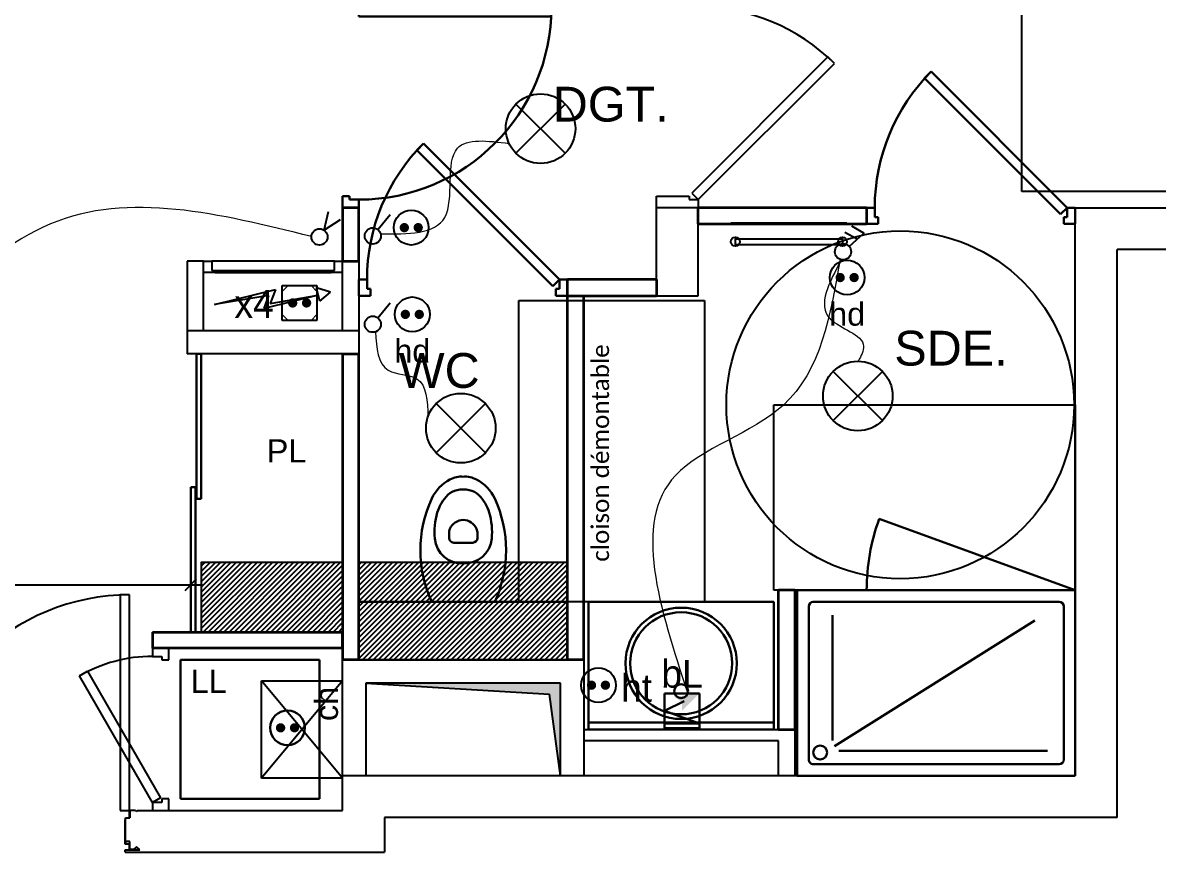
# Model space of a CAD drawing. Header units: centimetres. Extents: x -1838 to 162, y -111 to 1332.
# Drawn here: x -1062.5 to -572.7, y 398.4 to 756.2 of the extents above; entities that cross this region are included whole.
import ezdxf

# ---------------------------------------------------------------- set-up
doc = ezdxf.new("R2010")
doc.units = ezdxf.units.CM
for name, color, linetype, lineweight in [('CHAUFFAGE_CHAUFFAGE_MOD', 102, 'Continuous', 25), ('CLOISONS_CLOISONS70_MOD', 114, 'Continuous', 35), ('COTATIONS_COTATIONS_MOD', 7, 'Continuous', 35), ('ELECTRICITE_INTERDOUBLE_MOD', 102, 'Continuous', 25), ('ELECTRICITE_INTERSIMPLE_MOD', 102, 'Continuous', 25), ('ELECTRICITE_INTERVV_MOD', 102, 'Continuous', 25), ('ELECTRICITE_LIAISONS_MOD', 102, 'Continuous', 25), ('ELECTRICITE_LUM_MOD', 102, 'Continuous', 25), ('ELECTRICITE_PRISES16A_MOD', 102, 'Continuous', 25), ('ELECTRICITE_PRISES16AHT_MOD', 102, 'Continuous', 25), ('FDPLAN_FDPLAN_FIX', 8, 'Continuous', 25), ('MENUISERIES_PORTES_MOD', 114, 'Continuous', 30), ('PLACARDS_PLACARDS_100150_MOD', 114, 'Continuous', 30), ('PLOMBERIE_BAC_80x120_MOD', 114, 'Continuous', 30), ('PLOMBERIE_LL_MOD', 114, 'Continuous', 30), ('PLOMBERIE_MEUBLEVASQUE_MOD', 114, 'Continuous', 30), ('PLOMBERIE_WC_MOD', 114, 'Continuous', 30)]:
    doc.layers.add(name, color=color, linetype=linetype, lineweight=lineweight)
doc.layers.add('ELECTRICITE_PRISE16AHAND_MOD', color=102, linetype='Continuous')
doc.layers.add('PLACARDS_PLACARDS_0100_MOD', color=114, linetype='Continuous')
doc.styles.add('Arial', font='arial.ttf', dxfattribs={"height": 10})
doc.styles.add('Arial_1', font='arial.ttf', dxfattribs={"height": 7.5})
doc.styles.add('Calibri', font='calibri.ttf', dxfattribs={"height": 7.5})
doc.styles.add('prlm-elec-cfo', font='comic.ttf', dxfattribs={"height": 0.12})
doc.styles.add('Trebuchet MS', font='trebuc.ttf', dxfattribs={"height": 10})
doc.dimstyles.new('Cotes_linéaires_6', dxfattribs={"dimscale": 30.48, "dimtxt": 0.103095, "dimasz": 0.164042, "dimexe": 0.164042, "dimexo": 0.0625, "dimgap": 0.016404, "dimtad": 1, "dimdec": 0, "dimlfac": 100, "dimzin": 0, "dimdsep": 46, "dimtxsty": 'Trebuchet MS', "dimblk1": 'OBLIQUE', "dimblk2": 'OBLIQUE', "dimsah": 1, "dimcen": 0.09, "dimdle": 0.164042, "dimazin": 0, "dimtfac": 1, "dimtdec": 4, "dimtix": 1, "dimtmove": 0, "dimatfit": 3, "dimfxl": 1, "dimtvp": 1, "dimtolj": 1, "dimtzin": 0, "dimarcsym": 0})

# ---------------------------------------------------------------- blocks, each defined once
blk = doc.blocks.new('HB-Simple - 930 x 2040 mm-902464-A_B-Niveau 1 - 1_50')
at = {"layer": 'FDPLAN_FDPLAN_FIX'}
for p, q in [((0.425, 1.02), (0.425, 0.09)), ((0.465, 1.02), (0.425, 1.02)), ((0.465, 0.09), (0.465, 1.02)), ((-0.4665, 0.09), (-0.4655, 0.09)), ((-0.4655, 0.09), (-0.465, 0.089)), ((-0.465, 0.089), (-0.465, 0.058)), ((-0.4485, 0.05), (-0.4475, 0.05)), ((-0.4475, 0.05), (-0.4465, 0.049)), ((-0.4465, 0.049), (-0.4465, -0.054)), ((0.425, 0.09), (0.465, 0.09)), ((0.4465, 0.049), (0.4475, 0.05)), ((0.4465, -0.054), (0.4465, 0.049)), ((0.4475, 0.05), (0.4485, 0.05)), ((0.465, 0.089), (0.4655, 0.09)), ((0.465, 0.058), (0.465, 0.089)), ((0.4655, 0.09), (0.4665, 0.09)), ((-0.4485, -0.053), (-0.4485, -0.043)), ((0.4485, -0.043), (0.4485, -0.053)), ((-0.4995, -0.08), (-0.4955, -0.076)), ((-0.4955, -0.078), (-0.4975, -0.08)), ((-0.4955, -0.076), (-0.4915, -0.08)), ((-0.4935, -0.08), (-0.4955, -0.078)), ((-0.4665, -0.053), (-0.4485, -0.053)), ((-0.4665, -0.08), (-0.4665, -0.078)), ((-0.465, -0.055), (-0.465, -0.08)), ((-0.4475, -0.055), (-0.465, -0.055)), ((-0.4465, -0.054), (-0.4475, -0.055)), ((0.4475, -0.055), (0.4465, -0.054)), ((0.465, -0.055), (0.4475, -0.055)), ((0.4485, -0.053), (0.4665, -0.053)), ((0.465, -0.08), (0.465, -0.055)), ((0.4665, -0.078), (0.4665, -0.08)), ((0.4915, -0.08), (0.4955, -0.076)), ((0.4955, -0.078), (0.4935, -0.08)), ((0.4955, -0.076), (0.4995, -0.08)), ((0.4975, -0.08), (0.4955, -0.078))]:
    blk.add_line(p, q, dxfattribs=at)
blk.add_arc((0.465, 0.09), 0.93, 90, 180.0308, dxfattribs=at)
blk = doc.blocks.new('DOUCHE 80x120cm - DOUCHE 80x120cm-2628992-A_B-Niveau 1 - 1_50')
for p, q in [((0, 1.2), (-0.3078, 0.3543)), ((0, 0), (0, 1.2)), ((0, 1.2), (0.8, 1.2)), ((0.8, 0), (0.8, 1.2)), ((0.05, 0.07), (0.05, 1.13)), ((0.07, 1.15), (0.73, 1.15)), ((0.75, 1.13), (0.75, 0.07)), ((0.6919, 1.08), (0.6919, 0.18)), ((0.1303, 1.0256), (0.6725, 0.1616)), ((0.1076, 0.1522), (0.6476, 0.1522)), ((0.73, 0.05), (0.07, 0.05)), ((0.8, 0), (0, 0))]:
    blk.add_line(p, q)
blk.add_circle((0.6999, 0.0996), 0.03)
for centre, radius, start, end in [((0.07, 1.13), 0.02, 90, 180), ((0.73, 1.13), 0.02, 0, 90), ((0, 1.2), 0.9, 250, 270), ((0.07, 0.07), 0.02, 180, 270), ((0.73, 0.07), 0.02, 270, 0)]:
    blk.add_arc(centre, radius, start, end)
blk = doc.blocks.new('LIT PMR 90 - LIT PMR 90-V1-A_B-Niveau 1 - 1_50')
for p, q in [((0.9, 1.9), (0.9, 3.1)), ((0.9, 3.1), (2.3, 3.1)), ((2.3, 1.9), (2.3, 3.1)), ((0, 0), (0, 1.9)), ((0, 1.9), (0.9, 1.9)), ((0.9, 1.9), (2.3, 1.9)), ((0.9, 1.9), (0.9, 0)), ((2.3, 1.9), (3.2, 1.9)), ((2.3, 1.9), (2.3, 0)), ((3.2, 1.9), (3.2, 0)), ((0.9, 0.3), (1.9289, 0.5)), ((2.3, 0.3), (1.9289, 0.5)), ((0.9, 0.3), (2.3, 0.3)), ((0, 0), (3.2, 0))]:
    blk.add_line(p, q)
blk = doc.blocks.new('LAVABO - LAVABO-970482-A_B-Niveau 1 - 1_50')
at = {"layer": 'PLOMBERIE_MEUBLEVASQUE_MOD'}
for p, q in [((0, 0), (0, 0.55)), ((0, 0.55), (0.8, 0.55)), ((0.8, 0.55), (0.8, 0)), ((0.8, 0.03), (0, 0.03)), ((0.8, 0), (0, 0))]:
    blk.add_line(p, q, dxfattribs=at)
for centre, radius in [((0.4, 0.285), 0.24), ((0.4, 0.285), 0.22), ((0.4, 0.165), 0.03)]:
    blk.add_circle(centre, radius, dxfattribs=at)
blk = doc.blocks.new('PMR Giration - PMR Giration-978195-A_B-Niveau 1 - 1_50')
at = {"layer": 'FDPLAN_FDPLAN_FIX'}
blk.add_circle((0, 0), 0.75, dxfattribs=at)
blk = doc.blocks.new('PMR Zone 80x130 - PMR Zone 80x130-V8-A_B-Niveau 1 - 1_50')
at = {"layer": 'FDPLAN_FDPLAN_FIX'}
for p, q in [((0, 0), (0, 1.3)), ((0, 1.3), (0.8, 1.3)), ((0.8, 1.3), (0.8, 0)), ((0.8, 0), (0, 0))]:
    blk.add_line(p, q, dxfattribs=at)
blk = doc.blocks.new('Int_ Simple - PP _0_83m x 2_04m_-986956-A_B-Niveau 1 - 1_50')
at = {"layer": 'MENUISERIES_PORTES_MOD'}
for p, q in [((-0.2069, 0.6219), (-0.2352, 0.5936)), ((-0.2352, 0.5936), (0.3517, 0.0067)), ((0.38, 0.035), (-0.2069, 0.6219)), ((-0.485, 0.035), (-0.45, 0.035)), ((-0.485, 0.035), (-0.485, -0.035)), ((-0.45, 0.035), (-0.45, -0.005)), ((0.3517, 0.0067), (0.38, 0.035)), ((0.38, 0.035), (0.415, 0.035)), ((0.38, -0.005), (0.38, 0.035)), ((0.415, 0.035), (0.415, -0.035)), ((-0.435, -0.035), (-0.485, -0.035)), ((-0.45, -0.005), (-0.435, -0.005)), ((-0.435, -0.005), (-0.435, -0.035)), ((0.365, -0.005), (0.38, -0.005)), ((0.365, -0.035), (0.365, -0.005)), ((0.415, -0.035), (0.365, -0.035))]:
    blk.add_line(p, q, dxfattribs=at)
blk.add_arc((0.38, 0.035), 0.83, 135, 179.9999, dxfattribs=at)
blk = doc.blocks.new('Int_ Simple - PP _0_83m x 2_04m_-986704-A_B-Niveau 1 - 1_50')
at = {"layer": 'MENUISERIES_PORTES_MOD'}
for p, q in [((-0.435, 0.035), (-0.485, 0.035)), ((-0.485, 0.035), (-0.485, -0.035)), ((-0.45, -0.035), (-0.45, 0.005)), ((-0.45, 0.005), (-0.435, 0.005)), ((-0.435, 0.005), (-0.435, 0.035)), ((0.415, 0.035), (0.365, 0.035)), ((0.365, 0.035), (0.365, 0.005)), ((0.365, 0.005), (0.38, 0.005)), ((0.38, 0.005), (0.38, -0.035)), ((0.415, 0.035), (0.415, -0.035)), ((-0.485, -0.035), (-0.45, -0.035)), ((0.38, -0.035), (0.34, -0.035)), ((0.34, -0.865), (0.34, -0.035)), ((0.38, -0.035), (0.38, -0.865)), ((0.38, -0.035), (0.415, -0.035)), ((0.38, -0.865), (0.34, -0.865))]:
    blk.add_line(p, q, dxfattribs=at)
blk.add_arc((0.38, -0.035), 0.83, 180, 270, dxfattribs=at)
blk = doc.blocks.new('CHAUDIERE - CHAUDIERE-2895187-A_B-Niveau 1 - 1_50')
at = {"layer": 'FDPLAN_FDPLAN_FIX'}
for p, q in [((0.42, 0.35), (0, 0)), ((0, 0.35), (0.42, 0)), ((0, 0), (0, 0.35)), ((0.42, 0.35), (0, 0.35)), ((0.42, 0.35), (0.42, 0)), ((0.42, 0), (0, 0))]:
    blk.add_line(p, q, dxfattribs=at)
blk = doc.blocks.new('MODULE CUISINE - MODULE CUISINE-2481155-A_B-Niveau 1 - 1_50')
at = {"layer": 'PLOMBERIE_LL_MOD'}
for p, q in [((0, 0), (0, 0.6)), ((0, 0.6), (0.6, 0.6)), ((0.6, 0.6), (0.6, 0)), ((0.6, 0), (0, 0))]:
    blk.add_line(p, q, dxfattribs=at)
at = {"layer": 'PLOMBERIE_LL_MOD', "const_width": 0.02}
for points in [[(0.4223, 0.3068, 1), (0.4423, 0.3068, 1)], [(0.4823, 0.3068, 1), (0.5023, 0.3068, 1)]]:
    blk.add_lwpolyline(points, format="xyb", close=True, dxfattribs=at)
at = {"layer": 'PLOMBERIE_LL_MOD'}
blk.add_circle((0.4623, 0.3068), 0.075, dxfattribs=at)
blk = doc.blocks.new('Int_ Simple1 - PP-1369620-A_B-Niveau 1 - 1_50')
at = {"layer": 'PLACARDS_PLACARDS_0100_MOD'}
for p, q in [((-0.335, 0.035), (-0.385, 0.035)), ((-0.35, -0.035), (-0.35, 0.005)), ((-0.35, 0.005), (-0.335, 0.005)), ((-0.335, 0.005), (-0.335, 0.035)), ((0.315, 0.035), (0.265, 0.035)), ((0.265, 0.035), (0.265, 0.005)), ((0.265, 0.005), (0.28, 0.005)), ((0.28, 0.005), (0.28, -0.035)), ((-0.385, -0.035), (-0.35, -0.035)), ((-0.2856, -0.3154), (0.26, -0.0004)), ((0.28, -0.035), (-0.2656, -0.35)), ((0.26, -0.0004), (0.28, -0.035)), ((0.28, -0.035), (0.315, -0.035)), ((-0.2656, -0.35), (-0.2856, -0.3154))]:
    blk.add_line(p, q, dxfattribs=at)
blk.add_arc((0.28, -0.035), 0.63, 180.0001, 210, dxfattribs=at)
blk = doc.blocks.new('TE - TE-V10-A_B-Niveau 1 - 1_50')
for p, q in [((0.05, 0.25), (0.55, 0.25)), ((0.0479, 0.1125), (0.3099, 0.1778)), ((0.2821, 0.1515), (0.0479, 0.1125)), ((0.4944, 0.1532), (0.2616, 0.0951)), ((0.2616, 0.0951), (0.2821, 0.1515)), ((0.3099, 0.1778), (0.2876, 0.1167)), ((0.2876, 0.1167), (0.4944, 0.1532)), ((0.5474, 0.1664), (0.4866, 0.1846)), ((0.5011, 0.1264), (0.4866, 0.1846)), ((0.5011, 0.1264), (0.5474, 0.1664))]:
    blk.add_line(p, q)
blk = doc.blocks.new('Placard coulissante - 2 panneaux - Placard double coulissante-2150333-A_B-Niveau 1 - 1_50')
at = {"layer": 'PLACARDS_PLACARDS_100150_MOD'}
for p, q in [((-0.6, 0), (-0.6, 0.02)), ((-0.6, 0.02), (0.025, 0.02)), ((0.025, 0), (-0.6, 0)), ((0.025, 0.02), (0.025, 0)), ((0.6, -0.005), (-0.025, -0.005)), ((-0.025, -0.005), (-0.025, -0.025)), ((-0.025, -0.025), (0.6, -0.025)), ((0.6, -0.025), (0.6, -0.005))]:
    blk.add_line(p, q, dxfattribs=at)
blk = doc.blocks.new('Int_ Simple1 - PP-1369626-A_B-Niveau 1 - 1_50')
at = {"layer": 'FDPLAN_FDPLAN_FIX'}
for p, q in [((-0.335, 0.025), (-0.3, 0.025)), ((0.23, 0.025), (-0.3, 0.025)), ((-0.3, 0.025), (-0.3, -0.015)), ((0.23, 0.025), (0.265, 0.025)), ((0.23, -0.015), (0.23, 0.025)), ((-0.285, -0.025), (-0.335, -0.025)), ((-0.3, -0.015), (-0.285, -0.015)), ((-0.285, -0.015), (0.215, -0.015)), ((-0.285, -0.015), (-0.285, -0.025)), ((0.215, -0.015), (0.23, -0.015)), ((0.215, -0.025), (0.215, -0.015)), ((0.265, -0.025), (0.215, -0.025))]:
    blk.add_line(p, q, dxfattribs=at)
blk = doc.blocks.new('WC suspendu - 03 - 540 x 370mm-1424699-A_B-Niveau 1 - 1_50')
at = {"layer": 'PLOMBERIE_WC_MOD'}
for p, q in [((0.0638, 0.4209), (0.0638, 0.4004)), ((0.1862, 0.4004), (0.1862, 0.4209)), ((0.0838, 0.3804), (0.1662, 0.3804)), ((0.2608, 0.125), (-0.0108, 0.125))]:
    blk.add_line(p, q, dxfattribs=at)
for centre, radius, start, end in [((0.1506, 0.4958), 0.1778, 117.7063, 155.2006), ((0.1172, 0.5593), 0.106, 85.7857, 117.7063), ((0.1328, 0.5593), 0.106, 62.2937, 94.2143), ((0.0994, 0.4958), 0.1778, 24.7994, 62.2937), ((0.1125, 0.5323), 0.0764, 100.3378, 135.0005), ((0.1335, 0.4169), 0.1937, 92.523, 100.3378), ((0.1165, 0.4169), 0.1937, 79.6622, 87.477), ((0.1375, 0.5323), 0.0764, 44.9995, 79.6622), ((0.4711, 0.3477), 0.5309, 155.2006, 204.7994), ((0.1864, 0.4584), 0.181, 135.0005, 163.3256), ((0.0636, 0.4584), 0.181, 16.6744, 44.9995), ((-0.2211, 0.3477), 0.5309, 335.2006, 24.7994), ((0.2938, 0.4262), 0.293, 163.3256, 185.527), ((-0.0438, 0.4262), 0.293, 354.473, 16.6744), ((0.125, 0.4162), 0.0621, 22.5329, 157.4671), ((0.1212, 0.4095), 0.1197, 185.527, 271.819), ((0.1138, 0.4209), 0.05, 157.4671, 180), ((0.0838, 0.4004), 0.02, 180, 270), ((0.1288, 0.4095), 0.1197, 268.181, 354.473), ((0.1662, 0.4004), 0.02, 270, 360), ((0.1362, 0.4209), 0.05, 360, 22.5329)]:
    blk.add_arc(centre, radius, start, end, dxfattribs=at)
blk = doc.blocks.new('PMR Zone 80x130 - PMR Zone 80x130-V46-A_B-Niveau 1 - 1_50')
for p, q in [((0, 0), (0, 1.3)), ((0, 1.3), (0.8, 1.3)), ((0.8, 1.3), (0.8, 0)), ((0.8, 0), (0, 0))]:
    blk.add_line(p, q)
blk = doc.blocks.new('Int_ Simple - PP _0_83m x 2_04m_-2994868-A_B-Niveau 1 - 1_50')
for p, q in [((-0.2069, 0.6769), (-0.2352, 0.6486)), ((-0.2352, 0.6486), (0.3517, 0.0617)), ((0.38, 0.09), (-0.2069, 0.6769)), ((-0.485, 0.09), (-0.45, 0.09)), ((-0.485, -0.09), (-0.485, 0.09)), ((-0.45, 0.09), (-0.45, 0.05)), ((-0.45, 0.05), (-0.435, 0.05)), ((-0.435, 0.05), (-0.435, -0.09)), ((0.3517, 0.0617), (0.38, 0.09)), ((0.365, 0.05), (0.38, 0.05)), ((0.365, -0.09), (0.365, 0.05)), ((0.38, 0.09), (0.415, 0.09)), ((0.38, 0.05), (0.38, 0.09)), ((0.415, 0.09), (0.415, -0.09)), ((-0.435, -0.09), (-0.485, -0.09)), ((0.415, -0.09), (0.365, -0.09))]:
    blk.add_line(p, q)
blk.add_arc((0.38, 0.09), 0.83, 135, 179.9999)
blk = doc.blocks.new('_Oblique')
at = {"color": 0, "linetype": 'ByBlock', "lineweight": -2}
blk.add_line((-0.5, -0.5), (0.5, 0.5), dxfattribs=at)
blk = doc.blocks.new('*D52')
at = {"layer": 'COTATIONS_COTATIONS_MOD', "color": 0, "lineweight": -2, "transparency": 16777216}
for p, q in [((-1443.48, 516.85), (-1443.48, 508.75)), ((-989.98, 495.27), (-989.98, 518.75)), ((-1448.48, 513.75), (-984.98, 513.75))]:
    blk.add_line(p, q, dxfattribs=at)
at = {"layer": 'Defpoints', "color": 0, "transparency": 16777216}
for p in [(-1443.48, 518.75), (-989.98, 513.75), (-989.98, 493.37)]:
    blk.add_point(p, dxfattribs=at)
at = {"layer": 'COTATIONS_COTATIONS_MOD', "color": 0, "lineweight": -2, "transparency": 16777216, "xscale": 5, "yscale": 5, "zscale": 5, "rotation": 180}
blk.add_blockref('_Oblique', (-1443.48, 513.75), dxfattribs=at)
at = {"layer": 'COTATIONS_COTATIONS_MOD', "color": 0, "lineweight": -2, "transparency": 16777216, "xscale": 5, "yscale": 5, "zscale": 5}
blk.add_blockref('_Oblique', (-989.98, 513.75), dxfattribs=at)
at = {"layer": 'COTATIONS_COTATIONS_MOD', "color": 0, "transparency": 16777216, "insert": (-1216.73, 519.32), "char_height": 10, "width": 26.4203, "attachment_point": 5, "style": 'Trebuchet MS'}
blk.add_mtext('\\A1;454', dxfattribs=at)
blk = doc.blocks.new('xo.PTCE')
at = {"color": 0, "ltscale": 0.01}
for points in [[(-0.1061, 0.1061), (0.1061, -0.1061)], [(0.1061, 0.1061), (-0.1061, -0.1061)]]:
    blk.add_lwpolyline(points, dxfattribs=at)
at = {"color": 0, "linetype": 'ByBlock', "ltscale": 0.01}
blk.add_circle((0, 0), 0.15, dxfattribs=at)
blk = doc.blocks.new('xo.SA')
at = {"color": 0, "ltscale": 0.01}
blk.add_lwpolyline([(0.002, -0.0128), (0.055, 0.0528)], dxfattribs=at)
blk.add_circle((-0.02, -0.04), 0.035, dxfattribs=at)
blk = doc.blocks.new('xo.VV')
at = {"color": 0, "ltscale": 0.01}
blk.add_lwpolyline([(0.0695, 0.0342), (0.0001, -0.0113), (0.0191, 0.0695)], dxfattribs=at)
blk.add_circle((-0.02, -0.04), 0.035, dxfattribs=at)
blk = doc.blocks.new('xo.DA')
at = {"color": 0, "ltscale": 0.01}
for points in [[(0.0061, -0.0167), (0.0704, 0.0405), (0.0181, 0.0701)], [(0.0405, 0.0139), (-0.0117, 0.0434)]]:
    blk.add_lwpolyline(points, dxfattribs=at)
blk.add_circle((-0.02, -0.04), 0.035, dxfattribs=at)
blk = doc.blocks.new('xo.BL')
at = {"lineweight": 5, "ltscale": 0.01}
blk.add_hatch(color=0, dxfattribs=at).paths.add_polyline_path([(-0.03, 0.06), (-0.001, 0.037), (0, 0), (0.075, 0.075)])
for p, q in [((0.075, 0.075), (-0.075, 0.075)), ((-0.075, 0.075), (-0.075, -0.075)), ((0.075, -0.075), (0.075, 0.075)), ((-0.075, -0.075), (0.075, -0.075))]:
    blk.add_line(p, q)
at = {"color": 0, "ltscale": 0.01}
for p, q in [((0.0095, 0.0423), (-0.075, 0)), ((-0.075, 0), (0.075, -0.055)), ((0.075, -0.055), (-0.075, -0.055)), ((-0.075, -0.055), (-0.075, -0.075)), ((-0.075, -0.075), (0.075, -0.075))]:
    blk.add_line(p, q, dxfattribs=at)
blk = doc.blocks.new('xo.PCHD')
at = {"color": 0, "linetype": 'ByBlock', "lineweight": 5, "ltscale": 0.01, "const_width": 0.02}
for points in [[(-0.04, 0, 1), (-0.02, 0, 1)], [(0.02, 0, 1), (0.04, 0, 1)]]:
    blk.add_lwpolyline(points, format="xyb", close=True, dxfattribs=at)
at = {"color": 0, "linetype": 'ByBlock', "lineweight": -2, "ltscale": 0.01}
blk.add_circle((0, 0), 0.075, dxfattribs=at)
blk = doc.blocks.new('xo.PCGTL')
at = {"color": 0, "lineweight": 0, "ltscale": 0.01}
for p, q in [((-0.05, 0.075), (-0.075, 0.05)), ((-0.075, 0.05), (-0.075, -0.05)), ((0.05, 0.075), (-0.05, 0.075)), ((0.075, 0.05), (0.05, 0.075)), ((0.075, -0.05), (0.075, 0.05)), ((-0.075, -0.05), (-0.05, -0.075)), ((-0.05, -0.075), (0.05, -0.075)), ((0.05, -0.075), (0.075, -0.05))]:
    blk.add_line(p, q, dxfattribs=at)
for p, q in [((-0.075, -0.075), (-0.075, 0.075)), ((-0.075, 0.075), (0.075, 0.075)), ((0.075, 0.075), (0.075, -0.075)), ((0.075, -0.075), (-0.075, -0.075))]:
    blk.add_line(p, q)
at = {"color": 0, "linetype": 'ByBlock', "lineweight": 5, "ltscale": 0.01, "const_width": 0.02}
for points in [[(-0.04, 0, 1), (-0.02, 0, 1)], [(0.02, 0, 1), (0.04, 0, 1)]]:
    blk.add_lwpolyline(points, format="xyb", close=True, dxfattribs=at)
blk = doc.blocks.new('xo.ATOLLSPA-0571')
at = {"color": 0, "ltscale": 0.01}
blk.add_lwpolyline([(-0.231, 0.0928), (0.231, 0.0928), (0.231, 0.0672), (-0.231, 0.0672)], close=True, dxfattribs=at)
blk.add_lwpolyline([(-0.25, 0), (0.25, 0)], dxfattribs=at)
for centre in [(-0.231, 0.08), (0.231, 0.08)]:
    blk.add_circle(centre, 0.019, dxfattribs=at)
blk = doc.blocks.new('xo.PC')
at = {"color": 0, "linetype": 'ByBlock', "lineweight": 5, "ltscale": 0.01, "const_width": 0.02}
for points in [[(-0.04, 0, 1), (-0.02, 0, 1)], [(0.02, 0, 1), (0.04, 0, 1)]]:
    blk.add_lwpolyline(points, format="xyb", close=True, dxfattribs=at)
at = {"color": 0, "linetype": 'ByBlock', "lineweight": -2, "ltscale": 0.01}
blk.add_circle((0, 0), 0.075, dxfattribs=at)
blk = doc.blocks.new('xo.PCHT')
at = {"color": 0, "linetype": 'ByBlock', "lineweight": 5, "ltscale": 0.01, "const_width": 0.02}
for points in [[(-0.04, 0, 1), (-0.02, 0, 1)], [(0.02, 0, 1), (0.04, 0, 1)]]:
    blk.add_lwpolyline(points, format="xyb", close=True, dxfattribs=at)
at = {"color": 0, "linetype": 'ByBlock', "lineweight": -2, "ltscale": 0.01}
blk.add_circle((0, 0), 0.075, dxfattribs=at)

msp = doc.modelspace()

# ---------------------------------------------------------------- hatches: boundary and pattern name
at = {"layer": 'FDPLAN_FDPLAN_FIX'}
h = msp.add_hatch(dxfattribs=at)
h.set_pattern_fill('ANSI31', color=256, scale=0.5, style=0)
h.set_pattern_definition([(45, (-250.5282, -754.8664), (-1.122532, 1.122532), [])])
h.paths.add_polyline_path([(-827.48, 481.37), (-827.48, 523.37), (-917.48, 523.37), (-917.48, 481.37)], flags=0)
h.paths.add_polyline_path([(-947.11, 493.37), (-924.48, 493.37), (-924.48, 523.37), (-985.48, 523.37), (-985.48, 493.37)], flags=0)
h = msp.add_hatch(color=256, dxfattribs=at)
h.dxf.hatch_style = 1
h.paths.add_polyline_path([(-830.48, 471.37), (-914.48, 471.37), (-835.31, 466.54), (-830.48, 431.37)])

# ---------------------------------------------------------------- linework, layer by layer
at = {"layer": 'CLOISONS_CLOISONS70_MOD'}
for p, q in [((-924.48, 676.37), (-924.48, 653.37)), ((-917.48, 676.37), (-924.48, 676.37)), ((-917.48, 653.37), (-917.48, 676.37)), ((-698.48, 676.37), (-771.1, 676.37)), ((-771.1, 669.37), (-771.1, 676.37)), ((-698.48, 676.37), (-698.48, 669.37)), ((-771.1, 669.37), (-698.48, 669.37)), ((-924.48, 653.37), (-917.48, 653.37)), ((-827.48, 481.37), (-827.48, 645.37)), ((-789.1, 645.37), (-827.48, 645.37)), ((-827.48, 638.37), (-827.48, 645.37)), ((-789.1, 645.37), (-789.1, 638.37)), ((-827.48, 638.37), (-789.1, 638.37)), ((-820.48, 481.37), (-820.48, 638.37)), ((-924.48, 613.37), (-924.48, 481.37)), ((-924.48, 613.37), (-917.48, 613.37)), ((-917.48, 481.37), (-917.48, 613.37)), ((-736.48, 451.37), (-736.48, 511.37)), ((-729.48, 511.37), (-736.48, 511.37)), ((-729.48, 511.37), (-729.48, 451.37)), ((-1006.48, 493.37), (-1006.48, 486.37)), ((-1006.48, 493.37), (-924.48, 493.37)), ((-924.48, 486.37), (-924.48, 493.37)), ((-924.48, 486.37), (-1006.48, 486.37)), ((-917.48, 481.37), (-924.48, 481.37)), ((-820.48, 481.37), (-827.48, 481.37)), ((-736.48, 451.37), (-729.48, 451.37))]:
    msp.add_line(p, q, dxfattribs=at)
at = {"layer": 'ELECTRICITE_LIAISONS_MOD', "lineweight": 13, "ltscale": 50}
for points, knots in [([(-908.09, 665.09), (-896.33, 664.99), (-872.07, 664.8), (-883.46, 708.03), (-861.85, 705.25), (-852.68, 704.08)], [0, 0, 0, 0, 28.544454, 58.888082, 81.270216, 81.270216, 81.270216, 81.270216]), ([(-937.98, 663.96), (-977.44, 673.74), (-1056.13, 693.26), (-1123.76, 601.13), (-1178.6, 613.14), (-1195.21, 616.78)], [0, 0, 0, 0, 112.705661, 224.748756, 273.439648, 273.439648, 273.439648, 273.439648]), ([(-709.95, 654.11), (-714.02, 630.08), (-721.42, 586.38), (-806.93, 562.38), (-787.74, 503.77), (-775.65, 466.87)], [0, 0, 0, 0, 67.609721, 122.981387, 217.167573, 217.167573, 217.167573, 217.167573]), ([(-709.33, 653.93), (-714.66, 644.19), (-723.83, 627.45), (-696.44, 620.95), (-700.88, 612.46), (-702.08, 610.16)], [0, 0, 0, 0, 25.914534, 44.536378, 51.422492, 51.422492, 51.422492, 51.422492]), ([(-910.36, 622.82), (-909.88, 615.9), (-909.04, 603.89), (-888.29, 605.01), (-887.93, 593), (-887.72, 586.13)], [0, 0, 0, 0, 17.445309, 30.267755, 47.402248, 47.402248, 47.402248, 47.402248])]:
    msp.add_open_spline(points, degree=3, knots=knots, dxfattribs=at)
at = {"layer": 'FDPLAN_FDPLAN_FIX'}
for p, q in [((-789.1, 638.37), (-789.1, 676.37)), ((-771.1, 676.37), (-789.1, 676.37)), ((-771.1, 638.37), (-771.1, 676.37)), ((-608.48, 431.37), (-608.48, 676.37)), ((-608.48, 676.37), (-441.48, 676.37)), ((-590.48, 413.37), (-590.48, 658.37)), ((-423.48, 658.37), (-590.48, 658.37)), ((-991.48, 653.37), (-991.48, 613.37)), ((-984.48, 653.37), (-991.48, 653.37)), ((-984.48, 623.37), (-984.48, 653.37)), ((-924.48, 623.37), (-924.48, 653.37)), ((-924.48, 653.37), (-917.48, 653.37)), ((-917.48, 653.37), (-924.48, 653.37)), ((-917.48, 653.37), (-917.48, 613.37)), ((-789.1, 638.37), (-771.1, 638.37)), ((-991.48, 623.37), (-917.48, 623.37)), ((-917.48, 613.37), (-991.48, 613.37)), ((-985.48, 523.37), (-985.48, 493.37)), ((-924.48, 523.37), (-985.48, 523.37)), ((-827.48, 523.37), (-917.48, 523.37)), ((-827.48, 481.37), (-827.48, 523.37)), ((-924.48, 431.37), (-924.48, 481.37)), ((-924.48, 481.37), (-820.48, 481.37)), ((-820.48, 481.37), (-820.48, 431.37)), ((-914.48, 471.37), (-914.48, 431.37)), ((-830.48, 471.37), (-914.48, 471.37)), ((-914.48, 471.37), (-835.31, 466.54)), ((-830.48, 431.37), (-830.48, 471.37)), ((-830.48, 431.37), (-835.31, 466.54)), ((-820.48, 451.37), (-729.48, 451.37)), ((-729.48, 451.37), (-729.48, 431.37)), ((-736.48, 446.37), (-820.48, 446.37)), ((-736.48, 431.37), (-736.48, 446.37)), ((-924.48, 416.37), (-924.48, 431.37)), ((-608.48, 431.37), (-924.48, 431.37)), ((-1013.83, 416.37), (-1016.33, 416.37)), ((-1016.33, 416.37), (-1016.33, 413.17)), ((-1013.83, 416.37), (-1013.43, 415.97)), ((-1013.03, 416.37), (-1013.43, 415.97)), ((-1013.03, 416.37), (-924.48, 416.37)), ((-1018.13, 403.07), (-1018.13, 413.17)), ((-1018.13, 413.17), (-1016.33, 413.17)), ((-841.48, 413.37), (-906.48, 413.37)), ((-906.48, 413.37), (-906.48, 398.37)), ((-590.48, 413.37), (-841.48, 413.37)), ((-1016.33, 403.07), (-1018.13, 403.07)), ((-1016.33, 399.57), (-1016.33, 403.07)), ((-1018.28, 398.37), (-1018.28, 399.37)), ((-1018.28, 399.37), (-1012.03, 399.37)), ((-1018.28, 398.37), (-906.48, 398.37)), ((-1014.63, 399.57), (-1016.33, 399.57)), ((-1013.43, 400.77), (-1014.63, 399.57)), ((-1012.03, 399.37), (-1013.43, 400.77))]:
    msp.add_line(p, q, dxfattribs=at)
for points in [[(-947.11, 493.37), (-924.48, 493.37), (-924.48, 523.37), (-985.48, 523.37), (-985.48, 493.37)], [(-827.48, 481.37), (-827.48, 523.37), (-917.48, 523.37), (-917.48, 481.37)]]:
    msp.add_lwpolyline(points, close=True, dxfattribs=at)
at = {"layer": 'PLOMBERIE_WC_MOD'}
msp.add_lwpolyline([(-827.48, 481.37), (-917.48, 481.37), (-917.48, 506.37), (-827.48, 506.37)], close=True, dxfattribs=at)

# ---------------------------------------------------------------- block references
at = {"layer": 'CHAUFFAGE_CHAUFFAGE_MOD', "ltscale": 50, "xscale": 100, "yscale": 100, "zscale": 100, "rotation": 180}
msp.add_blockref('xo.ATOLLSPA-0571', (-732, 669.72), dxfattribs=at)
at = {"layer": 'ELECTRICITE_INTERDOUBLE_MOD', "ltscale": 50, "xscale": 100, "yscale": 100, "zscale": 100}
msp.add_blockref('xo.DA', (-706.67, 661.37), dxfattribs=at)
at = {"layer": 'ELECTRICITE_INTERSIMPLE_MOD', "ltscale": 50, "xscale": 100, "yscale": 100, "zscale": 100}
for p in [(-909.48, 668.21), (-909.48, 630.13)]:
    msp.add_blockref('xo.SA', p, dxfattribs=at)
at = {"layer": 'ELECTRICITE_INTERVV_MOD', "ltscale": 50, "xscale": 100, "yscale": 100, "zscale": 100}
msp.add_blockref('xo.VV', (-932.48, 667.79), dxfattribs=at)
at = {"layer": 'ELECTRICITE_LUM_MOD', "ltscale": 50, "xscale": 100, "yscale": 100, "zscale": 100}
for p in [(-839.12, 710.49), (-702.29, 595.17), (-873.52, 581.28)]:
    msp.add_blockref('xo.PTCE', p, dxfattribs=at)
at = {"layer": 'ELECTRICITE_PRISE16AHAND_MOD', "xscale": 100, "yscale": 100, "zscale": 100}
for p in [(-706.89, 646.26), (-894.44, 630.37)]:
    msp.add_blockref('xo.PCHD', p, dxfattribs=at)
at = {"layer": 'ELECTRICITE_PRISES16A_MOD', "ltscale": 50, "xscale": 100, "yscale": 100, "zscale": 100}
msp.add_blockref('xo.PC', (-894.89, 667.79), dxfattribs=at)
at = {"layer": 'ELECTRICITE_PRISES16AHT_MOD', "xscale": 100, "yscale": 100, "zscale": 100}
msp.add_blockref('xo.PCHT', (-814.15, 470.43), dxfattribs=at)
at = {"layer": 'FDPLAN_FDPLAN_FIX'}
for name, p, xscale, yscale, zscale, rotation in [('LIT PMR 90 - LIT PMR 90-V1-A_B-Niveau 1 - 1_50', (-441.48, 683.37), 100.0000000000002, 100.0000000000002, 100.0000000000002, 89.99999999999918), ('Int_ Simple - PP _0_83m x 2_04m_-2994868-A_B-Niveau 1 - 1_50', (-780.1, 717.87), 100, 100, 100, 269.9999999999999), ('PMR Zone 80x130 - PMR Zone 80x130-V46-A_B-Niveau 1 - 1_50', (-608.48, 511.37), 100.0000000000001, 100.0000000000001, 100.0000000000001, 89.99999999999966), ('CHAUDIERE - CHAUDIERE-2895187-A_B-Niveau 1 - 1_50', (-959.48, 472.37), 100, 100, 100, 269.9999999999997)]:
    msp.add_blockref(name, p, dxfattribs=dict(at, xscale=xscale, yscale=yscale, zscale=zscale, rotation=rotation))
for name, p, xscale, yscale, zscale in [('PMR Giration - PMR Giration-978195-A_B-Niveau 1 - 1_50', (-683.98, 591.37), 100, 100, 100), ('Int_ Simple1 - PP-1369626-A_B-Niveau 1 - 1_50', (-950.98, 650.87), 100, 100, 100), ('TE - TE-V10-A_B-Niveau 1 - 1_50', (-984.48, 623.37), 100.0000000000001, 100.0000000000001, 100.0000000000001), ('xo.PCGTL', (-943.05, 635.3), 100, 100, 100), ('PMR Zone 80x130 - PMR Zone 80x130-V8-A_B-Niveau 1 - 1_50', (-848.48, 506.37), 100, 100, 100), ('HB-Simple - 930 x 2040 mm-902464-A_B-Niveau 1 - 1_50', (-1062.98, 407.37), 100, 100, 100)]:
    msp.add_blockref(name, p, dxfattribs=dict(at, xscale=xscale, yscale=yscale, zscale=zscale))
at = {"layer": 'MENUISERIES_PORTES_MOD', "xscale": 100, "yscale": 100, "zscale": 100, "rotation": 89.99999999999991}
msp.add_blockref('Int_ Simple - PP _0_83m x 2_04m_-986704-A_B-Niveau 1 - 1_50', (-920.98, 724.87), dxfattribs=at)
at = {"layer": 'MENUISERIES_PORTES_MOD', "xscale": 100, "yscale": 100, "zscale": 100}
for p in [(-649.98, 672.87), (-868.98, 641.87)]:
    msp.add_blockref('Int_ Simple - PP _0_83m x 2_04m_-986956-A_B-Niveau 1 - 1_50', p, dxfattribs=at)
at = {"layer": 'PLACARDS_PLACARDS_0100_MOD', "xscale": 100, "yscale": 100, "zscale": 100, "rotation": 269.9999999999999}
msp.add_blockref('Int_ Simple1 - PP-1369620-A_B-Niveau 1 - 1_50', (-1002.98, 447.87), dxfattribs=at)
at = {"layer": 'PLACARDS_PLACARDS_100150_MOD', "xscale": 100, "yscale": 100, "zscale": 100, "rotation": 89.99999999999991}
msp.add_blockref('Placard coulissante - 2 panneaux - Placard double coulissante-2150333-A_B-Niveau 1 - 1_50', (-987.98, 553.37), dxfattribs=at)
at = {"layer": 'PLOMBERIE_BAC_80x120_MOD', "xscale": 100.0000000000005, "yscale": 100.0000000000005, "zscale": 100.0000000000005, "rotation": 269.9999999999979}
msp.add_blockref('DOUCHE 80x120cm - DOUCHE 80x120cm-2628992-A_B-Niveau 1 - 1_50', (-728.48, 511.37), dxfattribs=at)
at = {"layer": 'PLOMBERIE_LL_MOD', "xscale": 100, "yscale": 100, "zscale": 100}
msp.add_blockref('MODULE CUISINE - MODULE CUISINE-2481155-A_B-Niveau 1 - 1_50', (-994.48, 421.37), dxfattribs=at)
at = {"layer": 'PLOMBERIE_MEUBLEVASQUE_MOD', "xscale": 100.0000000000005, "yscale": 100.0000000000005, "zscale": 100.0000000000005}
msp.add_blockref('LAVABO - LAVABO-970482-A_B-Niveau 1 - 1_50', (-818.48, 451.37), dxfattribs=at)
at = {"layer": 'PLOMBERIE_MEUBLEVASQUE_MOD', "ltscale": 50, "xscale": 100, "yscale": 100, "zscale": 100}
msp.add_blockref('xo.BL', (-778.1, 459.37), dxfattribs=at)
at = {"layer": 'PLOMBERIE_WC_MOD', "xscale": 100, "yscale": 100, "zscale": 100}
msp.add_blockref('WC suspendu - 03 - 540 x 370mm-1424699-A_B-Niveau 1 - 1_50', (-884.98, 493.87), dxfattribs=at)

# ---------------------------------------------------------------- texts
at = {"layer": 'CLOISONS_CLOISONS70_MOD', "insert": (-817.09, 570.56), "char_height": 7.5, "width": 113.9027, "attachment_point": 2, "rotation": 90, "line_spacing_factor": 1.158048, "style": 'Calibri'}
msp.add_mtext('cloison démontable', dxfattribs=at)
at = {"layer": 'ELECTRICITE_PRISE16AHAND_MOD', "char_height": 10, "attachment_point": 5, "line_spacing_factor": 0.8, "style": 'Arial'}
for insert in [(-706.89, 630.43), (-894.44, 614.53)]:
    msp.add_mtext('hd', dxfattribs=dict(at, insert=insert))
at = {"layer": 'ELECTRICITE_PRISES16AHT_MOD', "insert": (-797.72, 469.2), "char_height": 12, "attachment_point": 5, "line_spacing_factor": 0.8, "style": 'prlm-elec-cfo'}
msp.add_mtext('ht', dxfattribs=at)
at = {"layer": 'FDPLAN_FDPLAN_FIX', "char_height": 15, "width": 120.8304, "attachment_point": 2, "line_spacing_factor": 0.941778, "style": 'Arial_1'}
for s, insert in [('DGT.', (-808.86, 728.54)), ('SDE.', (-662.09, 623.3)), ('WC', (-882.84, 613.67))]:
    msp.add_mtext(s, dxfattribs=dict(at, insert=insert))
at = {"layer": 'FDPLAN_FDPLAN_FIX', "insert": (-962.67, 634.88), "char_height": 12, "attachment_point": 5, "line_spacing_factor": 0.8, "style": 'prlm-elec-cfo'}
msp.add_mtext('x4', dxfattribs=at)
at = {"layer": 'FDPLAN_FDPLAN_FIX', "insert": (-936.51, 454.97), "char_height": 10, "width": 17.6293, "attachment_point": 1, "rotation": 90, "line_spacing_factor": 0.941778, "style": 'Arial'}
msp.add_mtext('ch', dxfattribs=at)
at = {"layer": 'PLACARDS_PLACARDS_100150_MOD', "insert": (-948.68, 576.5), "char_height": 10, "width": 20.4451, "attachment_point": 2, "line_spacing_factor": 0.941778, "style": 'Arial_1'}
msp.add_mtext('PL', dxfattribs=at)
at = {"layer": 'PLOMBERIE_LL_MOD', "insert": (-990.04, 477.1), "char_height": 10, "width": 18.6088, "attachment_point": 1, "line_spacing_factor": 0.941778, "style": 'Arial'}
msp.add_mtext('LL', dxfattribs=at)
at = {"layer": 'PLOMBERIE_MEUBLEVASQUE_MOD', "lineweight": 20, "insert": (-778.1, 475.25), "char_height": 12, "attachment_point": 5, "line_spacing_factor": 0.8, "style": 'prlm-elec-cfo'}
msp.add_mtext('bL', dxfattribs=at)

# ---------------------------------------------------------------- dimensions: what is measured, and where the dimension line sits
at = {"layer": 'COTATIONS_COTATIONS_MOD'}
dim = msp.add_linear_dim(base=(-989.98111018, 513.75258424), p1=(-1443.48111018, 518.75258424), p2=(-989.98111018, 493.36569886), dimstyle='Cotes_linéaires_6', override={"dimscale": 30.48, "dimlfac": 1, "dimpost": '<>', "dimfxl": 4.371144}, dxfattribs=at)
dim.commit()
dim.dimension.update_dxf_attribs({"geometry": '*D52', "text_midpoint": (-1216.73111018, 519.31992431)})

doc.saveas('drawing.dxf')
